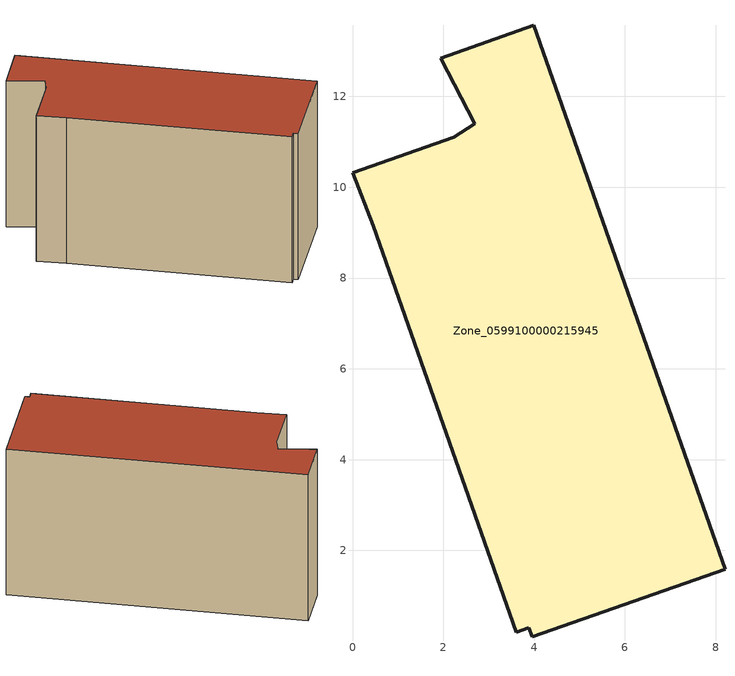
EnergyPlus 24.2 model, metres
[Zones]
Zone_0599100000215945
 floor ground (C_G): 3.88,0.3 3.6,0.2 0.46,9.16 0,10.32 2.23,11.1 2.69,11.4 1.95,12.84 3.99,13.57 8.2,1.59 3.96,0.1 z0
 wall outside (C_F): 2.69,11.4 2.23,11.1 0,10.32 0.46,9.16 3.6,0.2 3.88,0.3 3.96,0.1 8.2,1.59 3.99,13.57 1.95,12.84 2.69,11.4 z0:6.93
 roof outside (C_R): 3.6,0.2 3.88,0.3 3.96,0.1 8.2,1.59 3.99,13.57 1.95,12.84 2.69,11.4 2.23,11.1 0,10.32 0.46,9.16 z6.93
[BUILDING]
Pand.0599100000215945: North Axis=0; Terrain=City; Loads Convergence Tolerance Value=0.04; Temperature Convergence Tolerance Value=0.4; Solar Distribution=FullExterior; Maximum Number of Warmup Days=25; Minimum Number of Warmup Days=1
[Site:Location]
Rotterdam.The.Hague.AP_ZH_NLD Design_Conditions: Latitude=51.96; Longitude=4.45; Time Zone=1; Elevation=-4.5
[SITE:GROUNDTEMPERATURE:BUILDINGSURFACE]
18, 18, 18, 18, 18, 18, 18, 18, 18, 18, 18, 18
[MATERIAL] Thermal Absorptance=0.9; Solar Absorptance=0.7; Visible Absorptance=0.7
Name | Roughness | Thickness | Conductivity | Density | Specific Heat
G.TI.1992-2005 | MediumSmooth | 0.15 | 0.06 | 540 | 1210
F.TI.1992-2005 | Rough | 0.3 | 0.12 | 1920 | 840
R.TI.1992-2005 | MediumRough | 0.2 | 0.08 | 1500 | 1000
[CONSTRUCTION]
C_G: G.TI.1992-2005
C_F: F.TI.1992-2005
C_R: R.TI.1992-2005
[ZONE]
Zone_0599100000215945: Type=1; Multiplier=1; Ceiling Height=Autocalculate; Volume=Autocalculate; Floor Area=autocalculate; Part of Total Floor Area=Yes
[ZONEINFILTRATION:DESIGNFLOWRATE]
Infil_Zone_0599100000215945: Zone or ZoneList or Space or SpaceList=Zone_0599100000215945; Schedule=AlwaysOn; Design Flow Rate Calculation Method=Flow/Area; Flow Rate per Floor Area=0.0015; Constant Term Coefficient=1; Temperature Term Coefficient=0; Velocity Term Coefficient=0; Velocity Squared Term Coefficient=0
[HVACTEMPLATE:ZONE:IDEALLOADSAIRSYSTEM]
Zone_0599100000215945: Maximum Heating Supply Air Temperature=50; Minimum Cooling Supply Air Temperature=13; Maximum Heating Supply Air Humidity Ratio=0.0156; Minimum Cooling Supply Air Humidity Ratio=0.0077; Heating Limit=NoLimit; Cooling Limit=NoLimit; Dehumidification Control Type=ConstantSensibleHeatRatio; Cooling Sensible Heat Ratio=0.7; Dehumidification Setpoint=60; Humidification Control Type=None; Humidification Setpoint=30; Outdoor Air Method=None; Outdoor Air Flow Rate per Person=0.00944; Outdoor Air Flow Rate per Zone Floor Area=0; Outdoor Air Flow Rate per Zone=0; Demand Controlled Ventilation Type=None; Outdoor Air Economizer Type=NoEconomizer; Heat Recovery Type=None; Sensible Heat Recovery Effectiveness=0.7; Latent Heat Recovery Effectiveness=0.65
[ZONECONTROL:THERMOSTAT]
ThermostatControl_Zone_0599100000215945: Zone or ZoneList=Zone_0599100000215945; Control Type Schedule=DualSetpointControlType; Control 1=Thermostat_Zone_0599100000215945; Temperature Difference Between Cutout And Setpoint=0
[THERMOSTATSETPOINT:DUALSETPOINT]
Thermostat_Zone_0599100000215945: Heating Setpoint Temperature Schedule=HeatingSetpoint_Zone_0599100000215945; Cooling Setpoint Temperature Schedule=CoolingSetpoint_Zone_0599100000215945
[SCHEDULE:COMPACT]
HeatingSetpoint_Zone_0599100000215945: Through: 12/31, For: AllDays, Until: 24:00, 21
CoolingSetpoint_Zone_0599100000215945: Through: 12/31, For: AllDays, Until: 24:00, 24
DualSetpointControlType: Through: 12/31, For: AllDays, Until: 24:00, 4
AlwaysOn: Through: 12/31, For: AllDays, Until: 24:00, 1
